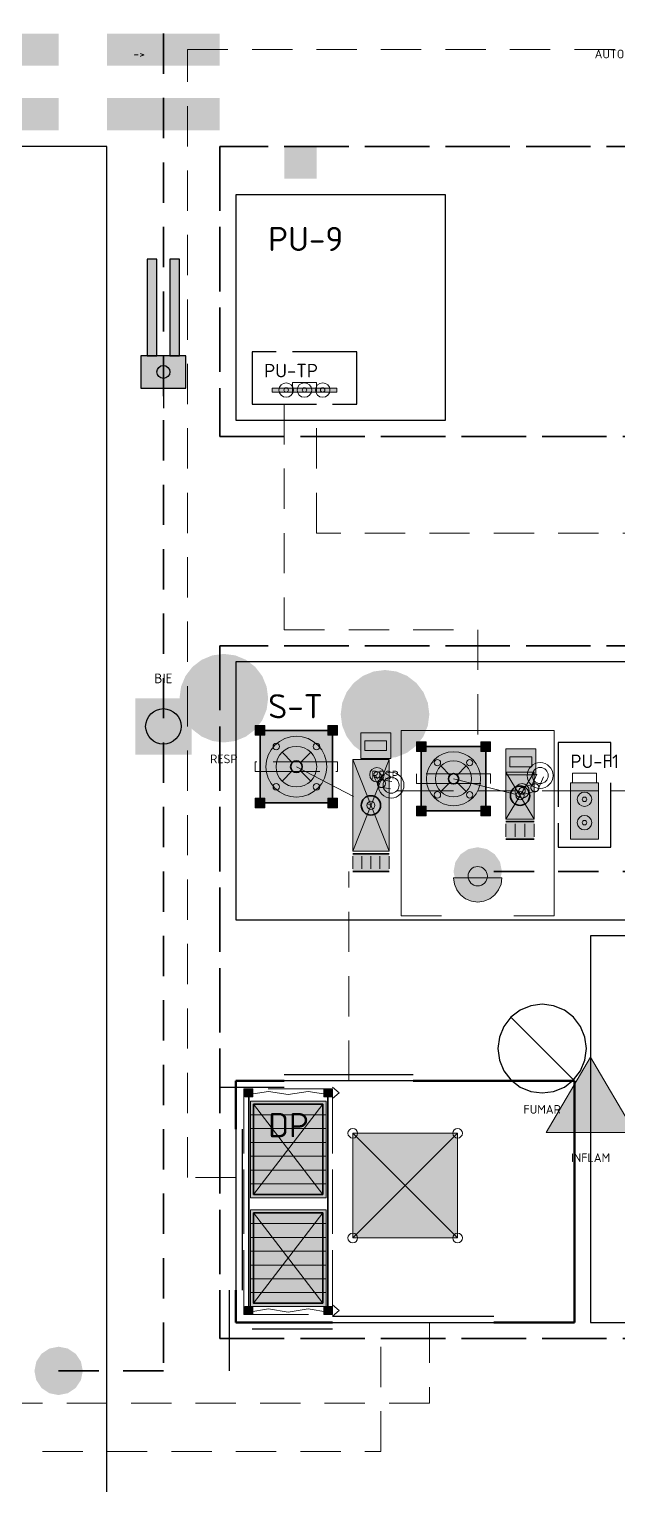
# Model space of a CAD drawing. Header units: millimetres. Extents: x 0 to 1189, y 0 to 841.
# Drawn here: x 498.2 to 534.7, y 494.9 to 585.3 of the extents above; entities that cross this region are included whole.
import ezdxf
from ezdxf.enums import TextEntityAlignment as Align

# ---------------------------------------------------------------- set-up
doc = ezdxf.new("R2010")
doc.units = ezdxf.units.MM
doc.linetypes.add('FLUJO-TRAZOS', pattern=[4, 2.5, -1.5])
doc.linetypes.add('IRAM-E-TRAZOS', pattern=[5, 4, -1])
for name, color, linetype, lineweight in [('A-ABERTURA', 7, 'CONTINUOUS', 25), ('A-COLUMNA', 7, 'CONTINUOUS', 50), ('A-EQUIPO-FINO', 8, 'CONTINUOUS', 13), ('A-EQUIPO-OCULTO', 8, 'IRAM-E-TRAZOS', 13), ('A-EQUIPO-RELLENO', 9, 'CONTINUOUS', 13), ('A-OPERARIO', 6, 'CONTINUOUS', 18), ('A-SECTOR', 1, 'CONTINUOUS', 25), ('A-SECTOR-TXT', 1, 'CONTINUOUS', 25), ('A-SEGURIDAD', 1, 'IRAM-E-TRAZOS', 18), ('A-TABIQUE', 7, 'CONTINUOUS', 50), ('A-VEHICULO', 40, 'CONTINUOUS', 25), ('F-PERSONAL', 6, 'FLUJO-TRAZOS', 35), ('F-RET', 8, 'FLUJO-TRAZOS', 18), ('S-INCENDIO', 1, 'CONTINUOUS', 25), ('S-SENAL', 7, 'CONTINUOUS', 18)]:
    doc.layers.add(name, color=color, linetype=linetype, lineweight=lineweight)
for name, color, linetype, lineweight, true_color in [('A-AREA-TRABAJO', 30, 'CONTINUOUS', 13, 0xeb963c), ('A-EQUIPO', 30, 'CONTINUOUS', 35, 0xe67800), ('A-MOBILIARIO', 8, 'CONTINUOUS', 18, 0x50505a), ('A-PASILLO', 2, 'IRAM-E-TRAZOS', 35, 0xd7a500), ('A-PULMON', 6, 'IRAM-E-TRAZOS', 25, 0xdc00c8), ('A-SENDA', 2, 'CONTINUOUS', 25, 0xd7a500)]:
    doc.layers.add(name, color=color, linetype=linetype, lineweight=lineweight, true_color=true_color)
doc.styles.add('ISO3098', font='isocpeur.ttf')

msp = doc.modelspace()

# ---------------------------------------------------------------- hatches: boundary and pattern name
at = {"layer": 'A-COLUMNA', "true_color": 0x000000}
h = msp.add_hatch(color=7, dxfattribs=at)
h.dxf.hatch_style = 1
h.paths.add_polyline_path([(514, 576), (516, 576), (516, 578), (514, 578)])
at = {"layer": 'A-EQUIPO-RELLENO', "true_color": 0x969ba0}
h = msp.add_hatch(color=7, dxfattribs=at)
h.dxf.hatch_style = 1
h.paths.add_polyline_path([(506.1, 565), (506.1, 571), (505.5, 571), (505.5, 565)])
h = msp.add_hatch(color=7, dxfattribs=at)
h.dxf.hatch_style = 1
h.paths.add_polyline_path([(507.5, 565), (507.5, 571), (506.9, 571), (506.9, 565)])
at = {"layer": 'A-EQUIPO-RELLENO', "true_color": 0xffe696}
h = msp.add_hatch(color=7, dxfattribs=at)
h.dxf.hatch_style = 1
h.paths.add_polyline_path([(507.9, 563), (507.9, 565), (505.1, 565), (505.1, 563)])
at = {"layer": 'A-EQUIPO-RELLENO', "true_color": 0xfaf0fa}
h = msp.add_hatch(color=7, dxfattribs=at)
h.dxf.hatch_style = 1
h.paths.add_polyline_path([(513.25, 563), (517.25, 563), (517.25, 562.75), (513.25, 562.75)])
at = {"layer": 'A-EQUIPO-RELLENO', "true_color": 0x969ba0}
h = msp.add_hatch(color=7, dxfattribs=at)
h.dxf.hatch_style = 1
h.paths.add_polyline_path([(512.2, 541.45), (512.8, 541.45), (512.8, 542.05), (512.2, 542.05)])
at = {"layer": 'A-EQUIPO-RELLENO', "true_color": 0xfaeec8}
h = msp.add_hatch(color=7, dxfattribs=at)
h.dxf.hatch_style = 1
h.paths.add_polyline_path([(512.5, 537.25), (517, 537.25), (517, 541.75), (512.5, 541.75)])
at = {"layer": 'A-EQUIPO-RELLENO', "true_color": 0x969ba0}
h = msp.add_hatch(color=7, dxfattribs=at)
h.dxf.hatch_style = 1
h.paths.add_polyline_path([(516.7, 541.45), (517.3, 541.45), (517.3, 542.05), (516.7, 542.05)])
at = {"layer": 'A-EQUIPO-RELLENO', "true_color": 0xcdd0d4}
h = msp.add_hatch(color=7, dxfattribs=at)
h.dxf.hatch_style = 1
h.paths.add_polyline_path([(518.75, 540), (520.6, 540), (520.6, 541.6), (518.75, 541.6)])
at = {"layer": 'A-EQUIPO-RELLENO', "true_color": 0x969ba0}
h = msp.add_hatch(color=7, dxfattribs=at)
h.dxf.hatch_style = 1
h.paths.add_polyline_path([(522.2, 540.45), (522.8, 540.45), (522.8, 541.05), (522.2, 541.05)])
at = {"layer": 'A-EQUIPO-RELLENO', "true_color": 0xfaeec8}
h = msp.add_hatch(color=7, dxfattribs=at)
h.dxf.hatch_style = 1
h.paths.add_polyline_path([(522.5, 536.75), (526.5, 536.75), (526.5, 540.75), (522.5, 540.75)])
at = {"layer": 'A-EQUIPO-RELLENO', "true_color": 0x969ba0}
h = msp.add_hatch(color=7, dxfattribs=at)
h.dxf.hatch_style = 1
h.paths.add_polyline_path([(526.2, 540.45), (526.8, 540.45), (526.8, 541.05), (526.2, 541.05)])
at = {"layer": 'A-EQUIPO-RELLENO', "true_color": 0xcdd0d4}
h = msp.add_hatch(color=7, dxfattribs=at)
h.dxf.hatch_style = 1
h.paths.add_polyline_path([(527.75, 539), (529.6, 539), (529.6, 540.6), (527.75, 540.6)])
at = {"layer": 'A-EQUIPO-RELLENO', "true_color": 0xeeeeee}
h = msp.add_hatch(color=7, dxfattribs=at)
h.dxf.hatch_style = 1
h.paths.add_polyline_path([(518.25, 534.25), (520.5, 534.25), (520.5, 539.95), (518.25, 539.95)])
h = msp.add_hatch(color=7, dxfattribs=at)
h.dxf.hatch_style = 1
h.paths.add_polyline_path([(527.75, 536.25), (529.5, 536.25), (529.5, 539.15), (527.75, 539.15)])
at = {"layer": 'A-EQUIPO-RELLENO', "true_color": 0xfaf0fa}
h = msp.add_hatch(color=7, dxfattribs=at)
h.dxf.hatch_style = 1
h.paths.add_polyline_path([(531.75, 535), (533.5, 535), (533.5, 538.5), (531.75, 538.5)])
at = {"layer": 'A-EQUIPO-RELLENO', "true_color": 0x969ba0}
h = msp.add_hatch(color=7, dxfattribs=at)
h.dxf.hatch_style = 1
h.paths.add_polyline_path([(512.2, 536.95), (512.8, 536.95), (512.8, 537.55), (512.2, 537.55)])
h = msp.add_hatch(color=7, dxfattribs=at)
h.dxf.hatch_style = 1
h.paths.add_polyline_path([(516.7, 536.95), (517.3, 536.95), (517.3, 537.55), (516.7, 537.55)])
h = msp.add_hatch(color=7, dxfattribs=at)
h.dxf.hatch_style = 1
h.paths.add_polyline_path([(522.2, 536.45), (522.8, 536.45), (522.8, 537.05), (522.2, 537.05)])
h = msp.add_hatch(color=7, dxfattribs=at)
h.dxf.hatch_style = 1
h.paths.add_polyline_path([(526.2, 536.45), (526.8, 536.45), (526.8, 537.05), (526.2, 537.05)])
at = {"layer": 'A-EQUIPO-RELLENO', "true_color": 0xeeeeee}
h = msp.add_hatch(color=7, dxfattribs=at)
h.dxf.hatch_style = 1
h.paths.add_polyline_path([(527.75, 535), (529.5, 535), (529.5, 536.1), (527.75, 536.1)])
h = msp.add_hatch(color=7, dxfattribs=at)
h.dxf.hatch_style = 1
h.paths.add_polyline_path([(518.25, 533), (520.5, 533), (520.5, 534.1), (518.25, 534.1)])
at = {"layer": 'A-EQUIPO-RELLENO', "true_color": 0xffffff}
h = msp.add_hatch(color=7, dxfattribs=at)
h.dxf.hatch_style = 1
h.paths.add_polyline_path([(526.6, 532.7), (526.58, 532.855), (526.52, 533), (526.424, 533.124), (526.3, 533.22), (526.155, 533.28), (526, 533.3), (525.845, 533.28), (525.7, 533.22), (525.576, 533.124), (525.48, 533), (525.42, 532.855), (525.4, 532.7), (525.42, 532.545), (525.48, 532.4), (525.576, 532.276), (525.7, 532.18), (525.845, 532.12), (526, 532.1), (526.155, 532.12), (526.3, 532.18), (526.424, 532.276), (526.52, 532.4), (526.58, 532.545)])
at = {"layer": 'A-EQUIPO-RELLENO', "true_color": 0xfae1f5}
h = msp.add_hatch(color=7, dxfattribs=at)
h.dxf.hatch_style = 1
h.paths.add_polyline_path([(524.5, 532.6), (524.551, 532.212), (524.701, 531.85), (524.939, 531.539), (525.25, 531.301), (525.612, 531.151), (526, 531.1), (526.388, 531.151), (526.75, 531.301), (527.061, 531.539), (527.299, 531.85), (527.449, 532.212), (527.5, 532.6), (524.5, 532.6)])
at = {"layer": 'A-EQUIPO-RELLENO', "true_color": 0x969ba0}
h = msp.add_hatch(color=7, dxfattribs=at)
h.dxf.hatch_style = 1
h.paths.add_polyline_path([(512.05, 519), (512.05, 519.5), (511.55, 519.5), (511.55, 519)])
at = {"layer": 'A-EQUIPO-RELLENO', "true_color": 0xeedec0}
h = msp.add_hatch(color=7, dxfattribs=at)
h.dxf.hatch_style = 1
h.paths.add_polyline_path([(516.6, 512.75), (516.6, 518.75), (511.9, 518.75), (511.9, 512.75)])
at = {"layer": 'A-EQUIPO-RELLENO', "true_color": 0x969ba0}
h = msp.add_hatch(color=7, dxfattribs=at)
h.dxf.hatch_style = 1
h.paths.add_polyline_path([(516.95, 519), (516.95, 519.5), (516.45, 519.5), (516.45, 519)])
at = {"layer": 'A-EQUIPO-RELLENO', "true_color": 0xfaeec8}
h = msp.add_hatch(color=7, dxfattribs=at)
h.dxf.hatch_style = 1
h.paths.add_polyline_path([(518.25, 510.25), (524.75, 510.25), (524.75, 516.75), (518.25, 516.75)])
at = {"layer": 'A-EQUIPO-RELLENO', "true_color": 0xeedec0}
h = msp.add_hatch(color=7, dxfattribs=at)
h.dxf.hatch_style = 1
h.paths.add_polyline_path([(516.6, 506), (516.6, 512), (511.9, 512), (511.9, 506)])
at = {"layer": 'A-EQUIPO-RELLENO', "true_color": 0x969ba0}
h = msp.add_hatch(color=7, dxfattribs=at)
h.dxf.hatch_style = 1
h.paths.add_polyline_path([(512.05, 505.5), (512.05, 506), (511.55, 506), (511.55, 505.5)])
h = msp.add_hatch(color=7, dxfattribs=at)
h.dxf.hatch_style = 1
h.paths.add_polyline_path([(516.95, 505.5), (516.95, 506), (516.45, 506), (516.45, 505.5)])
at = {"layer": 'A-SENDA', "true_color": 0xd7a500}
h = msp.add_hatch(color=7, dxfattribs=at)
h.dxf.hatch_style = 1
h.paths.add_polyline_path([(490, 583), (500, 583), (500, 585), (490, 585)])
h = msp.add_hatch(color=7, dxfattribs=at)
h.dxf.hatch_style = 1
h.paths.add_polyline_path([(503, 583), (510, 583), (510, 585), (503, 585)])
h = msp.add_hatch(color=7, dxfattribs=at)
h.dxf.hatch_style = 1
h.paths.add_polyline_path([(490, 579), (500, 579), (500, 581), (490, 581)])
h = msp.add_hatch(color=7, dxfattribs=at)
h.dxf.hatch_style = 1
h.paths.add_polyline_path([(503, 579), (510, 579), (510, 581), (503, 581)])
at = {"layer": 'F-PERSONAL', "true_color": 0xc800aa}
h = msp.add_hatch(color=7, dxfattribs=at)
h.dxf.hatch_style = 1
h.paths.add_polyline_path([(527.5, 533), (527.386, 533.574), (527.061, 534.061), (526.574, 534.386), (526, 534.5), (525.426, 534.386), (524.939, 534.061), (524.614, 533.574), (524.5, 533), (524.614, 532.426), (524.939, 531.939), (525.426, 531.614), (526, 531.5), (526.574, 531.614), (527.061, 531.939), (527.386, 532.426)])
h = msp.add_hatch(color=7, dxfattribs=at)
h.dxf.hatch_style = 1
h.paths.add_polyline_path([(501.5, 502), (501.386, 502.574), (501.061, 503.061), (500.574, 503.386), (500, 503.5), (499.426, 503.386), (498.939, 503.061), (498.614, 502.574), (498.5, 502), (498.614, 501.426), (498.939, 500.939), (499.426, 500.614), (500, 500.5), (500.574, 500.614), (501.061, 500.939), (501.386, 501.426)])
at = {"layer": 'S-INCENDIO', "true_color": 0xc81414}
h = msp.add_hatch(color=7, dxfattribs=at)
h.dxf.hatch_style = 1
h.paths.add_polyline_path([(504.75, 540.25), (508.25, 540.25), (508.25, 543.75), (504.75, 543.75)])
at = {"layer": 'S-SENAL', "true_color": 0x005aaa}
h = msp.add_hatch(color=7, dxfattribs=at)
h.dxf.hatch_style = 1
h.paths.add_polyline_path([(513, 543.75), (512.906, 544.462), (512.632, 545.125), (512.195, 545.695), (511.625, 546.132), (510.962, 546.406), (510.25, 546.5), (509.538, 546.406), (508.875, 546.132), (508.305, 545.695), (507.868, 545.125), (507.594, 544.462), (507.5, 543.75), (507.594, 543.038), (507.868, 542.375), (508.305, 541.805), (508.875, 541.368), (509.538, 541.094), (510.25, 541), (510.962, 541.094), (511.625, 541.368), (512.195, 541.805), (512.632, 542.375), (512.906, 543.038)])
h = msp.add_hatch(color=7, dxfattribs=at)
h.dxf.hatch_style = 1
h.paths.add_polyline_path([(523, 542.75), (522.906, 543.462), (522.632, 544.125), (522.195, 544.695), (521.625, 545.132), (520.962, 545.406), (520.25, 545.5), (519.538, 545.406), (518.875, 545.132), (518.305, 544.695), (517.868, 544.125), (517.594, 543.462), (517.5, 542.75), (517.594, 542.038), (517.868, 541.375), (518.305, 540.805), (518.875, 540.368), (519.538, 540.094), (520.25, 540), (520.962, 540.094), (521.625, 540.368), (522.195, 540.805), (522.632, 541.375), (522.906, 542.038)])
at = {"layer": 'S-SENAL', "true_color": 0xfac800}
h = msp.add_hatch(color=7, dxfattribs=at)
h.dxf.hatch_style = 1
h.paths.add_polyline_path([(530.25, 516.8), (535.75, 516.8), (533, 521.475)])

# ---------------------------------------------------------------- linework, layer by layer
at = {"layer": 'A-ABERTURA'}
for p, q in [((510, 519.6), (514, 519.6)), ((514, 520.4), (522, 520.4)), ((511.4, 507), (511.4, 517)), ((510.6, 502), (510.6, 507)), ((517, 505.4), (527, 505.4)), ((512, 504.6), (517, 504.6))]:
    msp.add_line(p, q, dxfattribs=at)
at = {"layer": 'A-AREA-TRABAJO'}
for p, q in [((521.25, 530.25), (523.75, 530.25)), ((528.25, 530.25), (530.75, 530.25))]:
    msp.add_line(p, q, dxfattribs=at)
msp.add_lwpolyline([(521.25, 530.25), (521.25, 541.75), (530.75, 541.75), (530.75, 530.25)], dxfattribs=at)
at = {"layer": 'A-EQUIPO'}
for p, q in [((527.75, 536.1), (529.5, 536.1)), ((527.75, 535), (529.5, 535)), ((518.25, 534.1), (520.5, 534.1)), ((518.25, 533), (520.5, 533)), ((511.8, 505.5), (511.8, 519.5)), ((516.7, 505.5), (516.7, 519.5))]:
    msp.add_line(p, q, dxfattribs=at)
for points in [[(512.5, 537.25), (517, 537.25), (517, 541.75), (512.5, 541.75)], [(522.5, 536.75), (526.5, 536.75), (526.5, 540.75), (522.5, 540.75)], [(516.4, 512.95), (516.4, 518.55), (512.1, 518.55), (512.1, 512.95)], [(516.4, 506.2), (516.4, 511.8), (512.1, 511.8), (512.1, 506.2)]]:
    msp.add_lwpolyline(points, close=True, dxfattribs=at)
for centre, radius in [((514.75, 539.5), 0.36), ((524.5, 538.75), 0.32), ((519.375, 537.1), 0.6), ((528.625, 537.7), 0.6)]:
    msp.add_circle(centre, radius, dxfattribs=at)
at = {"layer": 'A-EQUIPO-FINO'}
for p, q in [((514.495, 539.755), (513.859, 540.391)), ((515.005, 539.755), (515.641, 540.391)), ((518.25, 534.25), (520.5, 539.95)), ((518.25, 539.95), (520.5, 534.25)), ((524.274, 538.976), (523.708, 539.542)), ((524.726, 538.976), (525.292, 539.542)), ((514.495, 539.245), (513.859, 538.609)), ((515.005, 539.245), (515.641, 538.609)), ((524.274, 538.524), (523.708, 537.958)), ((524.726, 538.524), (525.292, 537.958)), ((527.75, 536.25), (529.5, 539.15)), ((527.75, 539.15), (529.5, 536.25)), ((527.75, 535.15), (527.75, 535.95)), ((528.333, 535.15), (528.333, 535.95)), ((528.917, 535.15), (528.917, 535.95)), ((529.5, 535.15), (529.5, 535.95)), ((518.25, 533.15), (518.25, 533.95)), ((518.812, 533.15), (518.812, 533.95)), ((519.375, 533.15), (519.375, 533.95)), ((519.938, 533.15), (519.938, 533.95)), ((520.5, 533.15), (520.5, 533.95)), ((516.6, 517.893), (511.9, 517.893)), ((516.4, 512.95), (512.1, 518.55)), ((512.1, 512.95), (516.4, 518.55)), ((516.6, 517.036), (511.9, 517.036)), ((516.6, 516.179), (511.9, 516.179)), ((518.25, 510.25), (524.75, 516.75)), ((518.25, 516.75), (524.75, 510.25)), ((516.6, 515.321), (511.9, 515.321)), ((516.6, 514.464), (511.9, 514.464)), ((516.6, 513.607), (511.9, 513.607)), ((516.4, 506.2), (512.1, 511.8)), ((512.1, 506.2), (516.4, 511.8)), ((516.6, 511.143), (511.9, 511.143)), ((516.6, 510.286), (511.9, 510.286)), ((516.6, 509.429), (511.9, 509.429)), ((516.6, 508.571), (511.9, 508.571)), ((516.6, 507.714), (511.9, 507.714)), ((516.6, 506.857), (511.9, 506.857))]:
    msp.add_line(p, q, dxfattribs=at)
for points in [[(512.2, 541.45), (512.8, 541.45), (512.8, 542.05), (512.2, 542.05)], [(516.7, 541.45), (517.3, 541.45), (517.3, 542.05), (516.7, 542.05)], [(518.75, 540), (520.6, 540), (520.6, 541.6), (518.75, 541.6)], [(519, 540.5), (520.35, 540.5), (520.35, 541.1), (519, 541.1)], [(522.2, 540.45), (522.8, 540.45), (522.8, 541.05), (522.2, 541.05)], [(526.2, 540.45), (526.8, 540.45), (526.8, 541.05), (526.2, 541.05)], [(527.75, 539), (529.6, 539), (529.6, 540.6), (527.75, 540.6)], [(518.25, 534.25), (520.5, 534.25), (520.5, 539.95), (518.25, 539.95)], [(528, 539.5), (529.35, 539.5), (529.35, 540.1), (528, 540.1)], [(527.75, 536.25), (529.5, 536.25), (529.5, 539.15), (527.75, 539.15)], [(512.2, 536.95), (512.8, 536.95), (512.8, 537.55), (512.2, 537.55)], [(516.7, 536.95), (517.3, 536.95), (517.3, 537.55), (516.7, 537.55)], [(522.2, 536.45), (522.8, 536.45), (522.8, 537.05), (522.2, 537.05)], [(526.2, 536.45), (526.8, 536.45), (526.8, 537.05), (526.2, 537.05)], [(512.05, 519), (512.05, 519.5), (511.55, 519.5), (511.55, 519)], [(516.6, 512.75), (516.6, 518.75), (511.9, 518.75), (511.9, 512.75)], [(516.95, 519), (516.95, 519.5), (516.45, 519.5), (516.45, 519)], [(516.6, 506), (516.6, 512), (511.9, 512), (511.9, 506)], [(512.05, 505.5), (512.05, 506), (511.55, 506), (511.55, 505.5)], [(516.95, 505.5), (516.95, 506), (516.45, 506), (516.45, 505.5)]]:
    msp.add_lwpolyline(points, close=True, dxfattribs=at)
for points in [[(516.7, 519.15), (515.475, 519.35), (514.25, 519.15), (513.025, 519.35), (511.8, 519.15)], [(516.7, 505.65), (515.475, 505.85), (514.25, 505.65), (513.025, 505.85), (511.8, 505.65)]]:
    msp.add_lwpolyline(points, dxfattribs=at)
for centre, radius in [((514.117, 562.875), 0.45), ((514.117, 562.875), 0.14), ((515.25, 562.875), 0.45), ((515.25, 562.875), 0.14), ((516.383, 562.875), 0.45), ((516.383, 562.875), 0.14), ((513.5, 540.75), 0.2), ((514.75, 539.5), 1.26), ((516, 540.75), 0.2), ((519.75, 539), 0.45), ((523.5, 539.75), 0.2), ((524.5, 538.75), 1.12), ((525.5, 539.75), 0.2), ((529.875, 538.95), 0.8), ((529.875, 538.95), 0.5), ((519.75, 539), 0.2), ((520.625, 538.35), 0.8), ((520.625, 538.35), 0.5), ((513.5, 538.25), 0.2), ((516, 538.25), 0.2), ((523.5, 537.75), 0.2), ((525.5, 537.75), 0.2), ((528.75, 538), 0.45), ((528.625, 537.7), 0.25), ((528.75, 538), 0.2), ((532.625, 537.475), 0.45), ((532.625, 537.475), 0.14), ((519.375, 537.1), 0.25), ((532.625, 536.025), 0.45), ((532.625, 536.025), 0.14), ((518.25, 516.75), 0.3), ((524.75, 516.75), 0.3), ((518.25, 510.25), 0.3), ((524.75, 510.25), 0.3)]:
    msp.add_circle(centre, radius, dxfattribs=at)
at = {"layer": 'A-EQUIPO-OCULTO'}
for p, q in [((514.75, 539.5), (519.375, 537.1)), ((519.549, 538.898), (519.824, 538.355)), ((519.951, 539.102), (520.226, 538.558)), ((520.064, 538.678), (520.664, 538.572)), ((524.5, 538.75), (528.625, 537.7)), ((529.343, 538.283), (529.668, 539.039)), ((529.757, 538.105), (530.082, 538.861)), ((519.986, 538.235), (520.586, 538.128)), ((528.697, 538.219), (529.497, 538.412)), ((528.803, 537.781), (529.603, 537.975))]:
    msp.add_line(p, q, dxfattribs=at)
for points in [[(516.64, 539.5), (516.604, 539.869), (516.496, 540.223), (516.321, 540.55), (516.086, 540.836), (515.8, 541.071), (515.473, 541.246), (515.119, 541.354), (514.75, 541.39), (514.381, 541.354), (514.027, 541.246), (513.7, 541.071), (513.414, 540.836), (513.179, 540.55), (513.004, 540.223), (512.896, 539.869), (512.86, 539.5), (512.896, 539.131), (513.004, 538.777), (513.179, 538.45), (513.414, 538.164), (513.7, 537.929), (514.027, 537.754), (514.381, 537.646), (514.75, 537.61), (515.119, 537.646), (515.473, 537.754), (515.8, 537.929), (516.086, 538.164), (516.321, 538.45), (516.496, 538.777), (516.604, 539.131)], [(526.18, 538.75), (526.148, 539.078), (526.052, 539.393), (525.897, 539.683), (525.688, 539.938), (525.433, 540.147), (525.143, 540.302), (524.828, 540.398), (524.5, 540.43), (524.172, 540.398), (523.857, 540.302), (523.567, 540.147), (523.312, 539.938), (523.103, 539.683), (522.948, 539.393), (522.852, 539.078), (522.82, 538.75), (522.852, 538.422), (522.948, 538.107), (523.103, 537.817), (523.312, 537.562), (523.567, 537.353), (523.857, 537.198), (524.172, 537.102), (524.5, 537.07), (524.828, 537.102), (525.143, 537.198), (525.433, 537.353), (525.688, 537.562), (525.897, 537.817), (526.052, 538.107), (526.148, 538.422)], [(512.2, 539.2), (517.3, 539.2), (517.3, 539.8), (512.2, 539.8)], [(522.2, 538.45), (526.8, 538.45), (526.8, 539.05), (522.2, 539.05)], [(517, 505.5), (517, 519.5), (511.5, 519.5), (511.5, 505.5)]]:
    msp.add_lwpolyline(points, close=True, dxfattribs=at)
for centre in [(520.025, 538.456), (529.55, 538.194)]:
    msp.add_circle(centre, 0.25, dxfattribs=at)
at = {"layer": 'A-MOBILIARIO'}
msp.add_lwpolyline([(518.25, 510.25), (524.75, 510.25), (524.75, 516.75), (518.25, 516.75)], close=True, dxfattribs=at)
at = {"layer": 'A-OPERARIO'}
for p, q in [((514.5, 562.75), (514.5, 563.35)), ((514.5, 563.35), (516, 563.35)), ((516, 562.75), (516, 563.35)), ((531.875, 538.5), (531.875, 539.1)), ((531.875, 539.1), (533.375, 539.1)), ((533.375, 538.5), (533.375, 539.1))]:
    msp.add_line(p, q, dxfattribs=at)
for points in [[(513.25, 563), (517.25, 563), (517.25, 562.75), (513.25, 562.75)], [(531.75, 535), (533.5, 535), (533.5, 538.5), (531.75, 538.5)], [(524.5, 532.6), (524.551, 532.212), (524.701, 531.85), (524.939, 531.539), (525.25, 531.301), (525.612, 531.151), (526, 531.1), (526.388, 531.151), (526.75, 531.301), (527.061, 531.539), (527.299, 531.85), (527.449, 532.212), (527.5, 532.6)]]:
    msp.add_lwpolyline(points, close=True, dxfattribs=at)
msp.add_circle((526, 532.7), 0.6, dxfattribs=at)
at = {"layer": 'A-PASILLO'}
for p, q in [((510, 578), (510, 560)), ((608, 578), (510, 578)), ((510, 560), (608, 560)), ((608, 547), (510, 547)), ((510, 547), (510, 504)), ((510, 504), (608, 504))]:
    msp.add_line(p, q, dxfattribs=at)
at = {"layer": 'A-PULMON'}
for points in [[(512, 562), (518.5, 562), (518.5, 565.25), (512, 565.25)], [(531, 534.5), (534.25, 534.5), (534.25, 541), (531, 541)]]:
    msp.add_lwpolyline(points, close=True, dxfattribs=at)
at = {"layer": 'A-SECTOR'}
for points in [[(485, 483.5), (503, 483.5), (503, 578), (485, 578)], [(511, 561), (524, 561), (524, 575), (511, 575)], [(511, 530), (597, 530), (597, 546), (511, 546)], [(533, 505), (607, 505), (607, 529), (533, 529)], [(511, 505), (532, 505), (532, 520), (511, 520)]]:
    msp.add_lwpolyline(points, close=True, dxfattribs=at)
at = {"layer": 'A-SEGURIDAD'}
for points in [[(517, 518.9), (517.4, 519.25), (517, 519.6)], [(517, 505.4), (517.4, 505.75), (517, 506.1)]]:
    msp.add_lwpolyline(points, dxfattribs=at)
at = {"layer": 'A-TABIQUE'}
for p, q in [((511, 520), (514, 520)), ((511, 517), (511, 520)), ((522, 520), (532, 520)), ((532, 505), (532, 520)), ((511, 505), (511, 507)), ((511, 505), (517, 505)), ((527, 505), (532, 505))]:
    msp.add_line(p, q, dxfattribs=at)
at = {"layer": 'A-VEHICULO'}
msp.add_line((506.5, 564), (506.5, 561.75), dxfattribs=at)
for points in [[(506.1, 565), (506.1, 571), (505.5, 571), (505.5, 565)], [(507.5, 565), (507.5, 571), (506.9, 571), (506.9, 565)], [(507.9, 563), (507.9, 565), (505.1, 565), (505.1, 563)]]:
    msp.add_lwpolyline(points, close=True, dxfattribs=at)
msp.add_circle((506.5, 564), 0.4, dxfattribs=at)
at = {"layer": 'F-PERSONAL'}
for points in [[(506.5, 601), (506.5, 502)], [(609.5, 533), (526, 533)], [(506.5, 502), (500, 502)]]:
    msp.add_lwpolyline(points, dxfattribs=at)
at = {"layer": 'F-RET'}
for points in [[(271, 742), (271, 701), (271, 685), (349.5, 685), (349.5, 582), (487, 582), (487, 497), (520, 497), (520, 505)], [(511, 514), (508, 514), (508, 584), (618, 584), (618, 554)], [(514, 562), (514, 548), (526, 548), (526, 541)], [(641, 527), (613.5, 527), (613.5, 554), (516, 554), (516, 562)], [(521, 538), (522, 538), (530, 538), (531, 538), (534.25, 538), (535.5, 538), (543.5, 538), (544.5, 538), (547.75, 538), (549, 538), (556.5, 538), (557.5, 538), (560.75, 538), (562, 538), (572, 538), (573, 538), (576.25, 538), (577, 538)], [(518, 520), (518, 533)], [(523, 505), (523, 500), (495, 500), (495, 505.5), (386, 505.5)]]:
    msp.add_lwpolyline(points, dxfattribs=at)
at = {"layer": 'S-INCENDIO'}
msp.add_line((528.075, 523.925), (531.925, 520.075), dxfattribs=at)
msp.add_lwpolyline([(532.75, 522), (532.656, 522.712), (532.382, 523.375), (531.945, 523.945), (531.375, 524.382), (530.712, 524.656), (530, 524.75), (529.288, 524.656), (528.625, 524.382), (528.055, 523.945), (527.618, 523.375), (527.344, 522.712), (527.25, 522), (527.344, 521.288), (527.618, 520.625), (528.055, 520.055), (528.625, 519.618), (529.288, 519.344), (530, 519.25), (530.712, 519.344), (531.375, 519.618), (531.945, 520.055), (532.382, 520.625), (532.656, 521.288)], close=True, dxfattribs=at)
msp.add_circle((506.5, 542), 1.1, dxfattribs=at)
at = {"layer": 'S-SENAL'}
msp.add_lwpolyline([(530.25, 516.8), (535.75, 516.8), (533, 521.475)], close=True, dxfattribs=at)

# ---------------------------------------------------------------- texts
at = {"layer": 'A-PULMON', "style": 'ISO3098'}
for s, p in [('PU-TP', (512.75, 564.5)), ('PU-F1', (531.75, 540.25))]:
    msp.add_text(s, height=0.84, dxfattribs=at).set_placement(p, align=Align.TOP_LEFT)
at = {"layer": 'A-SECTOR-TXT', "style": 'ISO3098'}
for s, p in [('PU-9', (513, 573)), ('S-T', (513, 544)), ('DP', (513, 518))]:
    msp.add_text(s, height=1.5, dxfattribs=at).set_placement(p, align=Align.TOP_LEFT)
at = {"layer": 'S-INCENDIO', "style": 'ISO3098'}
msp.add_text('BIE', height=0.6, dxfattribs=at).set_placement((506.5, 544.5), align=Align.BOTTOM_CENTER)
at = {"layer": 'S-SENAL', "style": 'ISO3098'}
for s, p in [('->', (505, 584)), ('AUTOELEV', (535, 584)), ('RESP', (510.25, 540.25)), ('RESP', (520.25, 539.25)), ('FUMAR', (530, 518.5)), ('INFLAM', (533, 515.5))]:
    msp.add_text(s, height=0.54, dxfattribs=at).set_placement(p, align=Align.TOP_CENTER)

doc.saveas('drawing.dxf')
